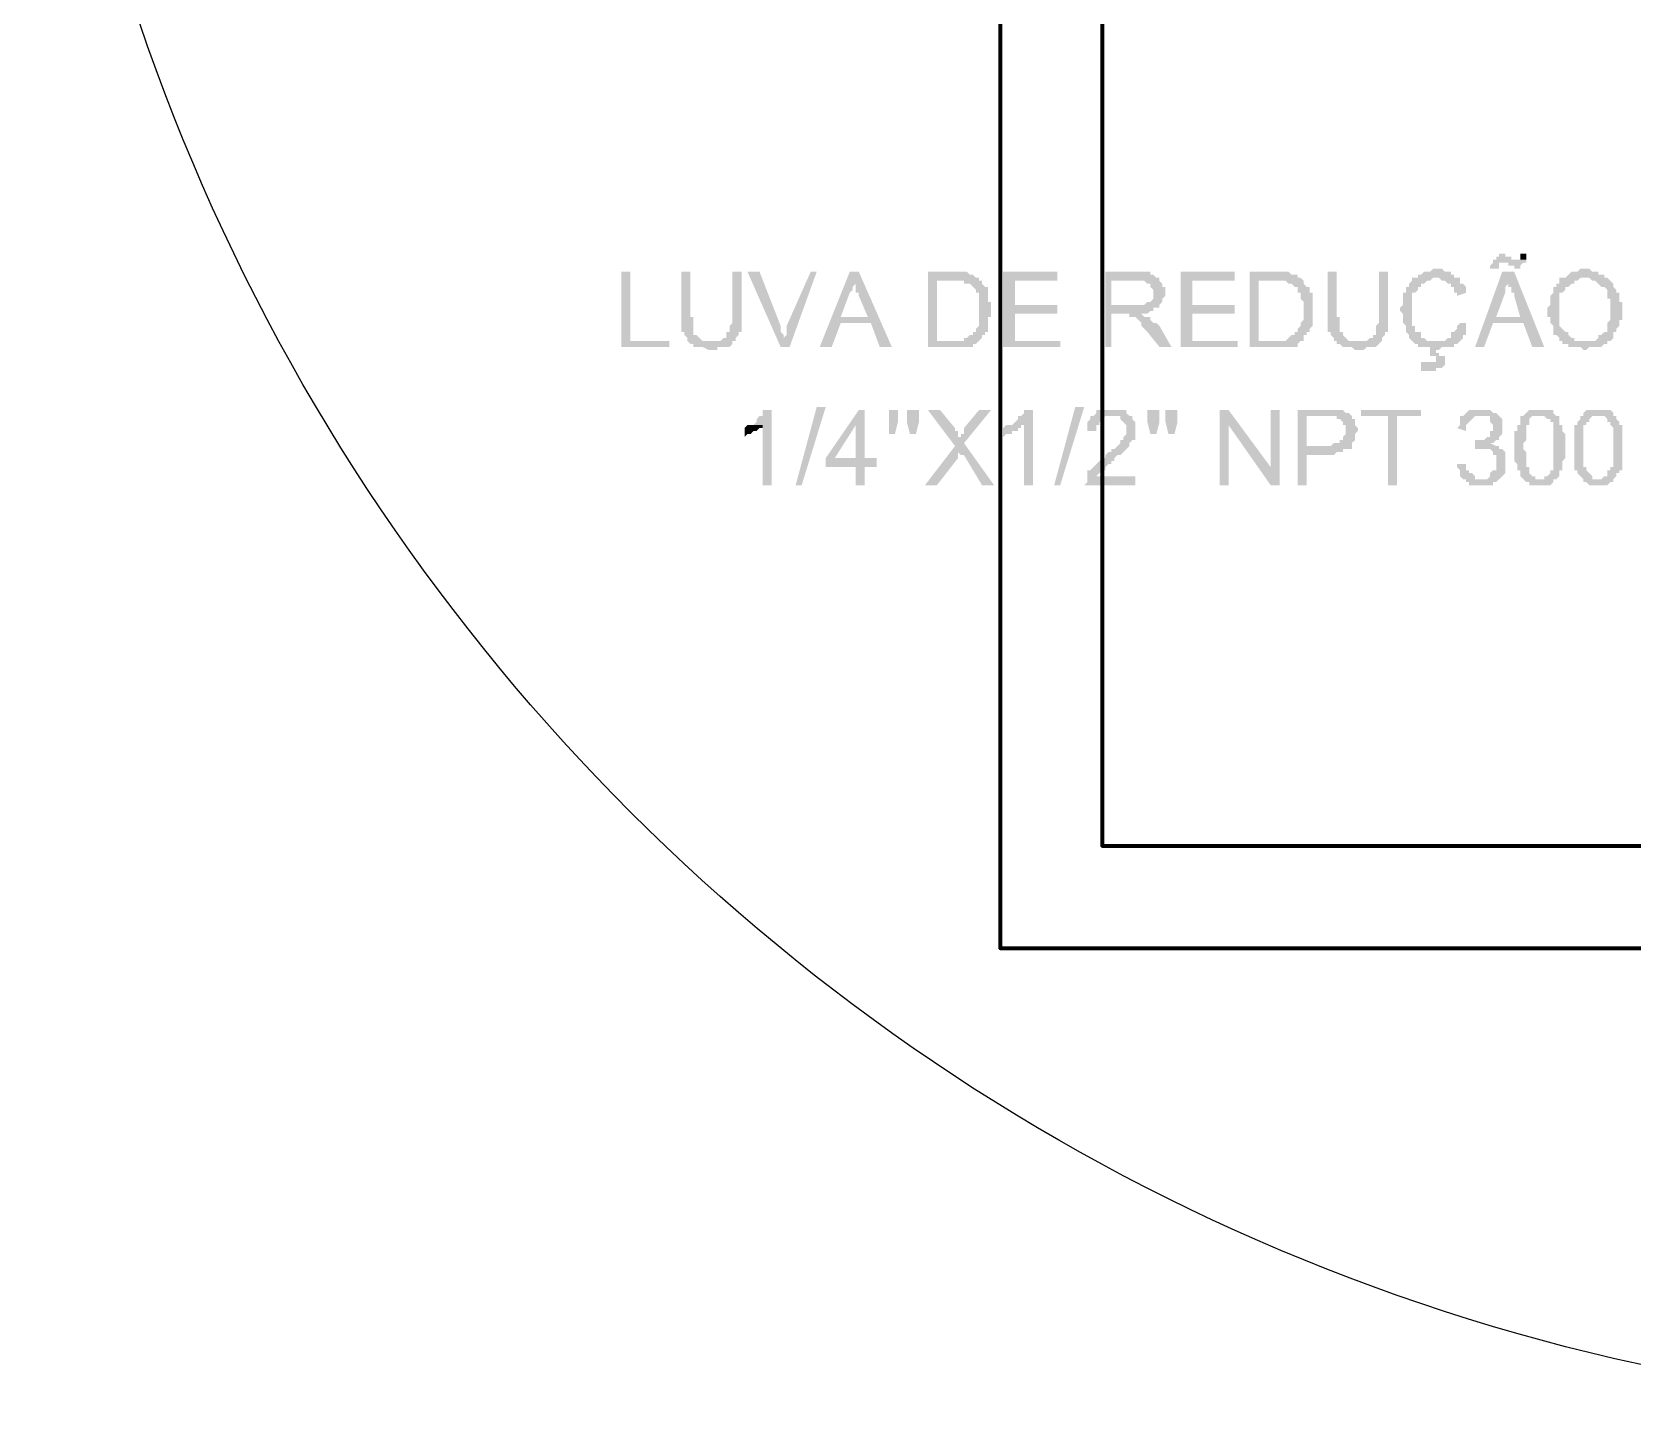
# Model space of a CAD drawing. Header units: millimetres. Extents: x 4161 to 13726, y 828 to 4470.
# Drawn here: x 9585.9 to 9742.6, y 1302.1 to 1437.1 of the extents above; entities that cross this region are included whole.
import ezdxf

# ---------------------------------------------------------------- set-up
doc = ezdxf.new("R2010")
doc.units = ezdxf.units.MM
doc.header["$LTSCALE"] = 10
doc.layers.add('AUX_01', color=1, linetype='Continuous')
doc.layers.add('H', color=7, linetype='Continuous', lineweight=100)
doc.layers.add('P', color=250, linetype='Continuous', lineweight=100)

# ---------------------------------------------------------------- blocks, each defined once
blk = doc.blocks.new('A$C4B5A1FD5')
at = {"layer": 'H', "linetype": 'Continuous'}
for points in [[(107.65, 133.53), (107.35, 133.53), (107.35, 133.24), (107.06, 133.24), (107.06, 132.94), (106.76, 132.94), (106.76, 132.65), (106.47, 132.35), (106.47, 132.06), (107.35, 132.06), (107.35, 132.65), (107.65, 132.65), (110, 132.65), (110, 132.94), (108.53, 132.94), (108.53, 133.24), (107.94, 133.24), (107.94, 133.53)], [(110, 133.53), (109.41, 133.53), (109.41, 132.94), (108.82, 132.94), (110, 132.94), (110, 133.24)], [(22.35, 131.76), (21.47, 131.76), (21.47, 124.41), (26.18, 124.41), (26.18, 125), (22.35, 125)], [(28.24, 131.76), (27.35, 131.76), (27.35, 127.35), (27.35, 125.88), (27.65, 125.88), (27.65, 125.59), (27.94, 125.29), (27.94, 125), (30, 125), (29.41, 125), (29.12, 125.29), (28.82, 125.59), (28.53, 125.59), (28.53, 125.88), (28.53, 126.47), (28.53, 127.35), (28.24, 127.35)], [(33.24, 131.76), (32.35, 131.76), (32.35, 126.76), (32.06, 126.47), (32.06, 126.18), (32.06, 125.88), (31.76, 125.88), (31.76, 125.59), (31.76, 125.29), (31.47, 125.29), (31.18, 125), (27.94, 125), (28.24, 124.71), (28.53, 124.71), (28.53, 124.41), (28.82, 124.41), (29.12, 124.41), (29.41, 124.41), (30, 124.12), (30.88, 124.12), (30.88, 124.41), (31.76, 124.41), (32.06, 124.41), (32.35, 124.71), (32.35, 125), (32.65, 125), (32.65, 125.29), (32.94, 125.59), (32.94, 125.88), (33.24, 125.88), (33.24, 126.18), (33.24, 127.35)], [(35, 131.76), (33.82, 131.76), (37.06, 124.41), (37.35, 125), (37.35, 125.59), (37.06, 125.88), (37.06, 126.18), (37.06, 126.47)], [(40.59, 131.76), (40, 131.76), (37.65, 126.47), (37.65, 126.18), (37.65, 125.88), (37.65, 125.59), (37.35, 125.29), (37.35, 125), (37.06, 124.41), (37.94, 124.41)], [(44.71, 131.76), (43.82, 131.76), (40.88, 124.41), (42.06, 124.41), (42.94, 126.76), (45.88, 126.76), (42.94, 127.35), (43.82, 129.71), (44.12, 130), (44.12, 130.29), (44.41, 130.59), (44.41, 130.88)], [(44.71, 131.76), (44.41, 130.88), (44.41, 130.29), (44.41, 129.71), (44.71, 129.71), (44.71, 129.41), (45.59, 127.35), (42.94, 127.35), (45.88, 126.76), (46.76, 124.41), (47.94, 124.41)], [(54.12, 131.76), (51.47, 131.76), (51.47, 124.41), (55, 124.41), (55.29, 124.41), (55.88, 124.41), (55.88, 124.71), (56.18, 124.71), (56.47, 125), (52.35, 125), (52.35, 130.88), (56.47, 130.88), (56.47, 131.18), (56.18, 131.18), (55.88, 131.47), (55.59, 131.47), (55.29, 131.76), (54.41, 131.76)], [(64.12, 131.76), (58.82, 131.76), (58.82, 124.41), (64.41, 124.41), (64.41, 125), (60, 125), (60, 127.65), (64.12, 127.65), (64.12, 128.53), (60, 128.53), (60, 130.88), (64.12, 130.88)], [(71.76, 131.76), (68.82, 131.76), (68.82, 124.41), (69.41, 124.41), (69.41, 127.65), (72.94, 127.65), (73.24, 127.94), (73.53, 127.94), (73.53, 128.24), (73.82, 128.24), (74.12, 128.24), (69.41, 128.53), (69.41, 130.88), (72.06, 130.88), (74.12, 131.18), (73.82, 131.18), (73.53, 131.47), (73.24, 131.47), (73.24, 131.76), (72.35, 131.76)], [(81.47, 131.76), (76.18, 131.76), (76.18, 124.41), (81.76, 124.41), (81.76, 125), (77.35, 125), (77.35, 127.65), (81.47, 127.65), (81.47, 128.53), (77.35, 128.53), (77.35, 130.88), (81.47, 130.88)], [(85.59, 131.76), (82.94, 131.76), (82.94, 124.41), (86.76, 124.41), (87.65, 124.41), (87.65, 124.71), (87.94, 125), (88.24, 125), (83.82, 125), (83.82, 130.88), (88.24, 130.88), (87.94, 131.18), (87.65, 131.18), (87.65, 131.47), (87.06, 131.47), (86.76, 131.76), (85.88, 131.76)], [(91.47, 131.76), (90.59, 131.76), (90.59, 127.35), (90.59, 125.88), (90.88, 125.88), (90.88, 125.59), (91.18, 125.29), (91.18, 125), (93.53, 125), (92.65, 125), (92.35, 125.29), (92.06, 125.59), (92.06, 125.88), (91.76, 125.88), (91.76, 126.47), (91.76, 127.35), (91.47, 127.35)], [(96.47, 131.76), (95.59, 131.76), (95.59, 126.76), (95.29, 126.47), (95.29, 126.18), (95.29, 125.88), (95.29, 125.59), (95, 125.59), (95, 125.29), (94.71, 125.29), (94.41, 125), (91.47, 125), (91.47, 124.71), (91.76, 124.71), (92.06, 124.41), (92.35, 124.41), (92.94, 124.41), (93.24, 124.12), (94.12, 124.12), (94.41, 124.41), (95, 124.41), (95.29, 124.41), (95.59, 124.71), (95.88, 125), (95.88, 125.29), (96.18, 125.59), (96.18, 125.88), (96.47, 125.88), (96.47, 126.18), (96.47, 127.35)], [(101.18, 132.06), (100.88, 132.06), (100.59, 131.76), (100, 131.76), (99.71, 131.47), (99.41, 131.47), (99.41, 131.18), (99.12, 131.18), (98.82, 131.18), (98.82, 130.88), (98.53, 130.59), (98.53, 130.29), (98.24, 130.29), (98.24, 130), (98.24, 129.71), (97.94, 129.71), (97.94, 128.53), (97.65, 128.24), (97.65, 127.94), (97.94, 127.65), (97.94, 126.76), (98.24, 126.47), (98.24, 125.88), (98.53, 125.59), (98.53, 125.29), (98.82, 125), (101.18, 125), (100.88, 125), (100.59, 125), (100.29, 125), (100, 125.29), (99.71, 125.29), (99.71, 125.59), (99.71, 125.88), (99.41, 125.88), (99.12, 125.88), (99.12, 126.47), (98.82, 126.47), (98.82, 127.35), (98.82, 128.24), (98.82, 128.82), (98.82, 129.71), (99.12, 129.71), (99.41, 130), (99.41, 130.29), (99.71, 130.29), (99.71, 130.59), (100, 130.59), (100.29, 130.88), (100.59, 130.88), (100.88, 131.18), (103.53, 131.18), (103.24, 131.18), (102.94, 131.18), (102.94, 131.47), (102.65, 131.47), (102.65, 131.76), (102.06, 131.76), (101.76, 132.06), (101.47, 132.06)], [(108.82, 131.76), (107.65, 131.76), (105, 124.41), (105.88, 124.41), (106.76, 126.76), (109.71, 126.76), (107.06, 127.35), (107.94, 129.71), (107.94, 130), (107.94, 130.29), (108.24, 130.59), (108.24, 130.88)], [(108.82, 131.76), (108.24, 130.88), (108.24, 130.29), (108.53, 130.29), (108.53, 129.71), (108.82, 129.71), (108.82, 129.41), (109.41, 127.35), (107.06, 127.35), (109.71, 126.76), (110.59, 124.41), (111.76, 124.41)], [(110, 132.65), (107.65, 132.65), (107.94, 132.65), (108.24, 132.65), (108.24, 132.35), (108.82, 132.35), (108.82, 132.06), (109.41, 132.06), (109.41, 132.35), (109.71, 132.65)], [(115.59, 132.06), (115.29, 132.06), (115, 131.76), (114.41, 131.76), (114.12, 131.47), (113.82, 131.18), (113.53, 131.18), (113.24, 131.18), (116.18, 131.18), (116.47, 130.88), (116.76, 130.88), (117.06, 130.59), (117.35, 130.29), (117.65, 130.29), (117.94, 130), (117.94, 129.71), (117.94, 129.12), (118.24, 129.12), (118.24, 127.06), (117.94, 126.76), (117.94, 126.47), (117.94, 126.18), (117.94, 125.88), (117.65, 125.88), (117.35, 125.59), (117.06, 125.59), (117.06, 125.29), (116.76, 125), (116.18, 125), (115.88, 125), (115.59, 125), (117.94, 125), (118.24, 125), (118.53, 125.29), (118.53, 125.59), (118.53, 125.88), (118.82, 125.88), (118.82, 126.18), (119.12, 126.47), (119.12, 127.06), (119.41, 127.06), (119.41, 128.82), (119.12, 128.82), (119.12, 129.71), (118.82, 129.71), (118.82, 130), (118.53, 130.29), (118.53, 130.59), (118.24, 130.88), (117.94, 131.18), (117.65, 131.18), (117.65, 131.47), (117.06, 131.47), (117.06, 131.76), (116.47, 131.76), (116.18, 132.06), (115.88, 132.06)], [(56.47, 130.88), (54.12, 130.88), (55, 130.88), (55, 130.59), (55.59, 130.59), (55.88, 130.29), (56.18, 130), (56.18, 129.71), (56.47, 129.71), (56.47, 129.12), (56.47, 128.82), (56.47, 127.06), (56.47, 126.76), (56.47, 126.47), (56.18, 126.18), (56.18, 125.88), (55.88, 125.88), (55.88, 125.59), (55.59, 125.59), (55.29, 125.29), (55, 125.29), (55, 125), (52.35, 125), (56.47, 125), (56.76, 125.29), (56.76, 125.59), (57.06, 125.59), (57.06, 125.88), (57.35, 125.88), (57.35, 126.18), (57.35, 126.47), (57.35, 126.76), (57.35, 127.35), (57.65, 127.35), (57.65, 128.24), (57.65, 128.82), (57.35, 128.82), (57.35, 129.71), (57.35, 130.29), (57.06, 130.29), (56.76, 130.59), (56.76, 130.88)], [(74.12, 131.18), (72.06, 130.88), (72.65, 130.88), (72.94, 130.59), (73.24, 130.59), (73.24, 130.29), (73.53, 130), (73.53, 129.71), (73.53, 129.12), (73.24, 128.82), (72.94, 128.82), (72.65, 128.53), (69.41, 128.53), (74.12, 128.24), (74.12, 128.53), (74.41, 128.82), (74.41, 129.12), (74.71, 129.41), (74.71, 129.71), (74.71, 130.29), (74.41, 130.29), (74.41, 130.59), (74.12, 130.88)], [(88.24, 130.88), (85.59, 130.88), (86.47, 130.88), (86.76, 130.59), (87.06, 130.59), (87.35, 130.29), (87.65, 130.29), (87.65, 130), (87.65, 129.71), (87.94, 129.71), (87.94, 129.12), (88.24, 128.82), (88.24, 127.06), (87.94, 126.76), (87.94, 126.47), (87.65, 126.18), (87.65, 125.88), (87.35, 125.88), (87.35, 125.59), (87.06, 125.59), (86.76, 125.29), (86.47, 125), (83.82, 125), (88.24, 125), (88.24, 125.29), (88.24, 125.59), (88.53, 125.59), (88.53, 125.88), (88.82, 125.88), (88.82, 126.18), (89.12, 126.47), (89.12, 126.76), (89.12, 127.35), (89.12, 128.24), (89.12, 128.82), (89.12, 129.71), (88.82, 129.71), (88.82, 130.29), (88.53, 130.29), (88.24, 130.59)], [(103.53, 131.18), (101.18, 131.18), (101.47, 131.18), (101.76, 130.88), (102.06, 130.88), (102.35, 130.59), (102.65, 130.59), (102.65, 130.29), (102.94, 130.29), (102.94, 129.71), (103.24, 129.71), (103.24, 129.41), (104.12, 129.71), (104.12, 130), (104.12, 130.29), (103.82, 130.59), (103.53, 130.59), (103.53, 130.88)], [(113.24, 131.18), (113.24, 130.88), (113.24, 130.59), (112.94, 130.59), (112.94, 130.29), (112.65, 130.29), (112.65, 130), (112.65, 129.71), (112.35, 129.41), (112.35, 128.53), (112.06, 128.24), (112.06, 127.94), (112.06, 127.35), (112.35, 127.35), (112.35, 126.76), (112.65, 126.47), (112.65, 125.88), (112.65, 125.59), (112.94, 125.59), (113.24, 125.29), (113.24, 125), (113.53, 125), (113.53, 124.71), (114.12, 124.71), (114.12, 124.41), (114.41, 124.41), (115.29, 124.41), (115.59, 124.12), (115.88, 124.12), (116.18, 124.41), (117.06, 124.41), (117.35, 124.41), (117.65, 124.71), (117.94, 124.71), (117.94, 125), (115.59, 125), (115.29, 125), (114.71, 125), (114.71, 125.29), (114.41, 125.29), (114.12, 125.59), (114.12, 125.88), (113.82, 125.88), (113.53, 126.18), (113.24, 126.47), (113.24, 127.06), (113.24, 127.35), (113.24, 128.82), (113.24, 129.71), (113.53, 129.71), (113.82, 130), (113.82, 130.29), (114.12, 130.29), (114.41, 130.59), (114.71, 130.59), (114.71, 130.88), (115, 130.88), (115.29, 131.18), (115.59, 131.18)], [(72.35, 127.65), (70.88, 127.65), (71.18, 127.65), (71.18, 127.35), (71.76, 127.35), (72.06, 127.06), (72.35, 126.76), (72.35, 126.47), (72.65, 126.18), (72.94, 125.88), (74.12, 124.41), (75.29, 124.41), (74.12, 126.47), (73.82, 126.76), (73.53, 126.76), (73.24, 127.06), (73.24, 127.35), (72.94, 127.35), (72.65, 127.35)], [(103.53, 126.76), (103.24, 126.47), (103.24, 126.18), (102.94, 125.88), (102.65, 125.88), (102.65, 125.59), (102.65, 125.29), (102.35, 125.29), (102.06, 125), (101.76, 125), (101.47, 125), (98.82, 125), (99.12, 124.71), (99.41, 124.71), (99.41, 124.41), (99.71, 124.41), (100, 124.41), (100.59, 124.41), (100.59, 123.53), (101.18, 123.53), (101.18, 123.24), (101.18, 122.94), (100.59, 122.94), (102.06, 122.94), (102.06, 123.24), (102.06, 123.53), (101.47, 123.53), (101.47, 123.82), (101.18, 123.82), (101.18, 124.12), (101.47, 124.12), (101.76, 124.41), (102.35, 124.41), (102.65, 124.41), (102.94, 124.41), (102.94, 124.71), (103.24, 124.71), (103.53, 125), (103.82, 125.29), (103.82, 125.59), (104.12, 125.59), (104.12, 125.88), (104.12, 126.18), (104.12, 126.76)], [(99.71, 122.94), (99.71, 122.06), (101.18, 122.06), (101.18, 122.35), (101.76, 122.35), (102.06, 122.65), (102.06, 122.94), (100.29, 122.94)], [(36.18, 118.24), (35.59, 118.24), (35.29, 118.24), (35.29, 117.94), (35.29, 117.65), (35, 117.65), (34.71, 117.35), (34.71, 117.06), (34.41, 116.76), (34.12, 116.76), (35.29, 116.76), (35.29, 110.88), (36.18, 110.88)], [(38.53, 110.88), (40.59, 118.53), (41.47, 118.53), (39.12, 110.88)], [(45.29, 118.24), (44.71, 118.24), (41.47, 113.53), (41.47, 112.65), (44.41, 112.65), (44.41, 110.88), (45.29, 110.88), (45.29, 112.65), (46.47, 112.65), (46.47, 113.53), (42.35, 113.53), (44.41, 116.76)], [(45.29, 118.24), (44.41, 116.76), (44.41, 113.53), (42.35, 113.53), (45.29, 113.53)], [(47.65, 115.88), (47.65, 117.06), (47.65, 118.24), (48.53, 118.24), (48.53, 117.06), (48.24, 115.88)], [(49.71, 115.88), (49.41, 117.06), (49.41, 118.24), (50.59, 118.24), (50.59, 117.06), (50.29, 115.88)], [(52.65, 118.24), (51.47, 118.24), (54.12, 114.71), (54.41, 114.12), (54.71, 113.82), (55, 113.82), (56.76, 110.88), (57.94, 110.88), (55, 115), (54.71, 115.59), (54.41, 115.59), (54.41, 115.88), (54.41, 116.18), (54.12, 116.18), (54.12, 116.47)], [(57.65, 118.24), (56.47, 118.24), (55, 116.47), (55, 116.18), (55, 115.88), (54.71, 115.88), (54.71, 115.59), (55, 115)], [(61.76, 118.24), (61.18, 118.24), (60.88, 118.24), (60.88, 117.94), (60.59, 117.65), (60.29, 117.65), (60.29, 117.35), (60, 117.06), (59.71, 116.76), (60.88, 116.76), (60.88, 110.88), (61.76, 110.88)], [(63.82, 110.88), (65.88, 118.53), (66.76, 118.53), (64.41, 110.88)], [(71.18, 117.65), (69.41, 117.65), (69.71, 117.65), (70, 117.65), (70.29, 117.65), (70.29, 117.35), (70.59, 117.06), (70.88, 116.76), (70.88, 115.88), (70.59, 115.59), (70.59, 115.29), (70.29, 115.29), (70.29, 115), (70, 114.71), (69.71, 114.41), (69.41, 114.41), (69.41, 114.12), (69.12, 114.12), (68.82, 113.82), (68.82, 113.53), (68.53, 113.53), (68.24, 113.24), (67.94, 112.94), (67.65, 112.65), (67.35, 112.35), (67.06, 112.35), (67.06, 112.06), (67.06, 111.76), (67.06, 111.47), (67.06, 111.18), (66.76, 110.88), (71.76, 110.88), (71.76, 111.76), (67.94, 111.76), (68.24, 112.06), (68.53, 112.35), (68.82, 112.35), (68.82, 112.65), (69.12, 112.94), (69.41, 112.94), (69.41, 113.24), (69.71, 113.24), (69.71, 113.53), (70, 113.82), (70.29, 113.82), (70.59, 114.12), (70.88, 114.41), (71.18, 114.71), (71.18, 115), (71.47, 115.29), (71.76, 115.29), (71.76, 116.18), (71.76, 116.76), (71.76, 117.06), (71.47, 117.35), (71.47, 117.65)], [(69.41, 118.24), (68.82, 118.24), (68.53, 118.24), (67.94, 118.24), (67.94, 117.94), (67.65, 117.65), (67.35, 117.65), (67.35, 117.35), (67.06, 117.06), (67.06, 116.76), (67.06, 116.47), (67.06, 116.18), (67.94, 116.18), (67.94, 116.76), (68.24, 116.76), (68.24, 117.06), (68.53, 117.35), (68.82, 117.65), (69.12, 117.65), (69.41, 117.65), (71.18, 117.65), (70.88, 117.94), (70.88, 118.24), (70.59, 118.24), (70.29, 118.24), (69.71, 118.24)], [(73.24, 115.88), (72.94, 117.06), (72.94, 118.24), (74.12, 118.24), (74.12, 117.06), (73.82, 115.88)], [(75, 115.88), (74.71, 117.06), (74.71, 118.24), (75.88, 118.24), (75.88, 117.06), (75.59, 115.88)], [(80.88, 118.24), (80, 118.24), (80, 110.88), (80.88, 110.88), (80.88, 116.76)], [(80.88, 118.24), (80.88, 116.76), (85, 110.88), (85, 112.65)], [(85.88, 118.24), (85, 118.24), (85, 110.88), (85.88, 110.88)], [(90.59, 118.24), (87.65, 118.24), (87.65, 110.88), (88.53, 110.88), (88.53, 113.82), (91.18, 113.82), (91.47, 114.12), (92.06, 114.12), (92.06, 114.41), (92.65, 114.41), (92.94, 114.41), (92.94, 114.71), (88.53, 114.71), (88.53, 117.65), (92.94, 117.65), (92.65, 117.94), (92.35, 117.94), (92.06, 118.24), (91.76, 118.24)], [(92.94, 117.65), (90.59, 117.65), (91.47, 117.65), (91.47, 117.35), (91.76, 117.35), (92.06, 117.06), (92.06, 116.76), (92.35, 116.76), (92.35, 115.88), (92.06, 115.59), (92.06, 115.29), (91.76, 115.29), (91.76, 115), (91.18, 115), (90.88, 114.71), (88.53, 114.71), (92.94, 114.71), (92.94, 115), (93.24, 115.29), (93.24, 115.88), (93.53, 116.18), (93.53, 116.47), (93.24, 116.76), (93.24, 117.35), (92.94, 117.35)], [(99.71, 118.24), (93.82, 118.24), (93.82, 117.65), (96.47, 117.65), (96.47, 110.88), (97.35, 110.88), (97.35, 117.65), (99.71, 117.65)], [(103.82, 117.65), (103.53, 117.65), (103.53, 117.35), (103.53, 117.06), (103.53, 116.76), (103.24, 116.47), (104.12, 116.18), (104.12, 116.76), (104.41, 117.06), (104.71, 117.35), (105, 117.65), (105.29, 117.65), (105.59, 117.65)], [(105.59, 118.24), (104.71, 118.24), (104.41, 118.24), (104.12, 117.94), (103.82, 117.65), (105.88, 117.65), (106.47, 117.65), (106.47, 117.35), (106.47, 117.06), (106.76, 116.76), (106.76, 116.47), (106.76, 116.18), (106.47, 116.18), (106.47, 115.88), (106.47, 115.59), (106.18, 115.59), (105.88, 115.29), (105.59, 115.29), (105.29, 115.29), (107.06, 115.29), (107.35, 115.29), (107.35, 115.59), (107.65, 115.88), (107.65, 117.35), (107.35, 117.65), (107.06, 117.94), (106.76, 117.94), (106.47, 118.24), (105.88, 118.24)], [(109.71, 117.65), (109.41, 117.65), (109.41, 117.35), (109.41, 117.06), (109.41, 116.76), (109.12, 116.76), (109.12, 116.18), (108.82, 116.18), (108.82, 114.41), (108.82, 113.24), (109.12, 112.94), (109.12, 112.35), (109.41, 112.35), (109.41, 112.06), (109.41, 111.76), (109.71, 111.47), (110, 111.18), (110.29, 111.18), (110.29, 110.88), (110.88, 110.88), (111.18, 110.88), (111.76, 110.88), (112.35, 110.88), (112.65, 111.18), (112.65, 111.47), (112.94, 111.47), (110.88, 111.47), (110.88, 111.76), (110.59, 111.76), (110.29, 112.06), (110.29, 112.35), (110.29, 112.65), (110, 112.65), (110, 114.12), (109.71, 114.41), (109.71, 115), (110, 115.29), (110, 116.76), (110.29, 116.76), (110.29, 117.06), (110.29, 117.35), (110.59, 117.65), (111.18, 117.65)], [(111.18, 118.24), (110.59, 118.24), (110.29, 118.24), (110, 117.94), (109.71, 117.65), (111.76, 117.65), (112.06, 117.35), (112.35, 117.35), (112.35, 117.06), (112.65, 117.06), (112.65, 116.76), (112.65, 116.47), (112.65, 114.41), (112.65, 112.65), (112.65, 112.35), (112.35, 112.35), (112.35, 112.06), (112.06, 111.76), (111.76, 111.76), (111.76, 111.47), (111.18, 111.47), (112.94, 111.47), (113.24, 111.76), (113.24, 112.06), (113.24, 112.35), (113.53, 112.35), (113.53, 112.65), (113.53, 113.24), (113.82, 113.53), (113.82, 115.88), (113.53, 116.18), (113.53, 116.47), (113.53, 116.76), (113.24, 116.76), (113.24, 117.06), (113.24, 117.35), (113.24, 117.65), (112.94, 117.65), (112.65, 117.94), (112.65, 118.24), (112.35, 118.24), (112.06, 118.24), (111.76, 118.24)], [(115.59, 117.65), (115.29, 117.65), (115.29, 117.35), (115, 117.06), (115, 116.76), (114.71, 116.76), (114.71, 116.18), (114.71, 114.41), (114.71, 113.24), (114.71, 112.94), (114.71, 112.35), (115, 112.35), (115, 112.06), (115.29, 111.76), (115.59, 111.47), (115.59, 111.18), (115.88, 111.18), (116.18, 110.88), (116.47, 110.88), (116.76, 110.88), (117.35, 110.88), (117.65, 110.88), (117.94, 110.88), (118.24, 111.18), (118.53, 111.18), (118.53, 111.47), (116.47, 111.47), (116.47, 111.76), (116.18, 112.06), (115.88, 112.35), (115.88, 112.65), (115.59, 112.65), (115.59, 114.12), (115.59, 114.41), (115.59, 115), (115.59, 115.29), (115.59, 116.76), (115.88, 116.76), (115.88, 117.06), (116.18, 117.06), (116.18, 117.35), (116.47, 117.65), (116.76, 117.65), (117.06, 117.65)], [(117.06, 118.24), (116.47, 118.24), (116.18, 118.24), (115.88, 118.24), (115.59, 117.94), (115.59, 117.65), (117.35, 117.65), (117.65, 117.65), (117.94, 117.35), (117.94, 117.06), (118.24, 117.06), (118.24, 116.76), (118.53, 116.47), (118.53, 114.41), (118.53, 112.65), (118.24, 112.65), (118.24, 112.35), (117.94, 112.35), (117.94, 112.06), (117.94, 111.76), (117.65, 111.76), (117.35, 111.47), (117.06, 111.47), (118.53, 111.47), (118.82, 111.76), (118.82, 112.06), (119.12, 112.06), (119.12, 112.35), (119.41, 112.35), (119.41, 112.65), (119.41, 113.24), (119.41, 113.53), (119.41, 115.88), (119.41, 116.18), (119.41, 116.47), (119.41, 116.76), (119.12, 116.76), (119.12, 117.06), (118.82, 117.35), (118.82, 117.65), (118.53, 117.65), (118.53, 117.94), (118.24, 118.24), (117.94, 118.24), (117.35, 118.24)], [(34.12, 116.76), (33.82, 116.76), (33.53, 116.47), (33.53, 115.59), (33.82, 115.88), (34.12, 115.88), (34.41, 116.18), (34.71, 116.18), (35, 116.47), (35.29, 116.47), (35.29, 116.76)], [(59.71, 116.76), (59.41, 116.76), (59.12, 116.76), (58.82, 116.47), (58.82, 115.59), (59.12, 115.88), (59.71, 115.88), (59.71, 116.18), (60, 116.18), (60.29, 116.18), (60.29, 116.47), (60.59, 116.47), (60.59, 116.76), (60.88, 116.76)], [(54.12, 114.71), (51.18, 110.88), (52.35, 110.88), (54.41, 113.53), (54.41, 113.82), (54.41, 114.12)], [(107.35, 114.41), (105.88, 114.41), (106.18, 114.41), (106.47, 114.41), (106.76, 114.12), (106.76, 113.82), (107.06, 113.82), (107.06, 112.94), (107.06, 112.35), (106.76, 112.35), (106.47, 112.06), (106.47, 111.76), (106.18, 111.47), (103.82, 111.47), (104.12, 111.47), (104.12, 111.18), (104.41, 111.18), (104.41, 110.88), (105, 110.88), (105.29, 110.88), (105.88, 110.88), (106.18, 110.88), (106.76, 110.88), (106.76, 111.18), (107.06, 111.18), (107.35, 111.47), (107.65, 111.76), (107.94, 112.06), (107.94, 112.35), (107.94, 113.82), (107.94, 114.12), (107.65, 114.41)], [(104.12, 112.94), (103.24, 112.94), (103.24, 112.65), (103.53, 112.35), (103.53, 112.06), (103.53, 111.76), (103.82, 111.47), (105.59, 111.47), (105, 111.47), (105, 111.76), (104.71, 112.06), (104.41, 112.06), (104.41, 112.35), (104.12, 112.35)]]:
    blk.add_hatch(color=0, dxfattribs=at).paths.add_polyline_path(points)
h = blk.add_hatch(color=0, dxfattribs=at)
edge = h.paths.add_edge_path()
edge.add_line((105, 115.29), (105, 114.41))
edge.add_line((105, 114.41), (107.35, 114.41))
edge.add_line((107.35, 114.41), (107.35, 114.71))
edge.add_line((107.35, 114.71), (107.06, 114.71))
edge.add_line((107.06, 114.71), (106.47, 115))
edge.add_line((106.47, 115), (106.76, 115))
edge.add_line((106.76, 115), (107.06, 115.29))
edge.add_line((107.06, 115.29), (105.29, 115.29))
at = {"layer": 'P', "color": 0, "linetype": 'Continuous'}
for points in [[(269.12, 65.59), (269.12, 375), (58.53, 375), (58.53, 65.59), (269.12, 65.59)], [(259.41, 75.59), (259.41, 365), (68.53, 365), (68.53, 75.59), (259.41, 75.59)]]:
    blk.add_lwpolyline(points, dxfattribs=at)

msp = doc.modelspace()

# ---------------------------------------------------------------- linework, layer by layer
at = {"layer": 'AUX_01'}
msp.add_circle((9785.94, 1502.12), 200, dxfattribs=at)

# ---------------------------------------------------------------- block references
msp.add_blockref('A$C4B5A1FD5', (9622.11, 1281.83), dxfattribs=at)

doc.saveas('drawing.dxf')
